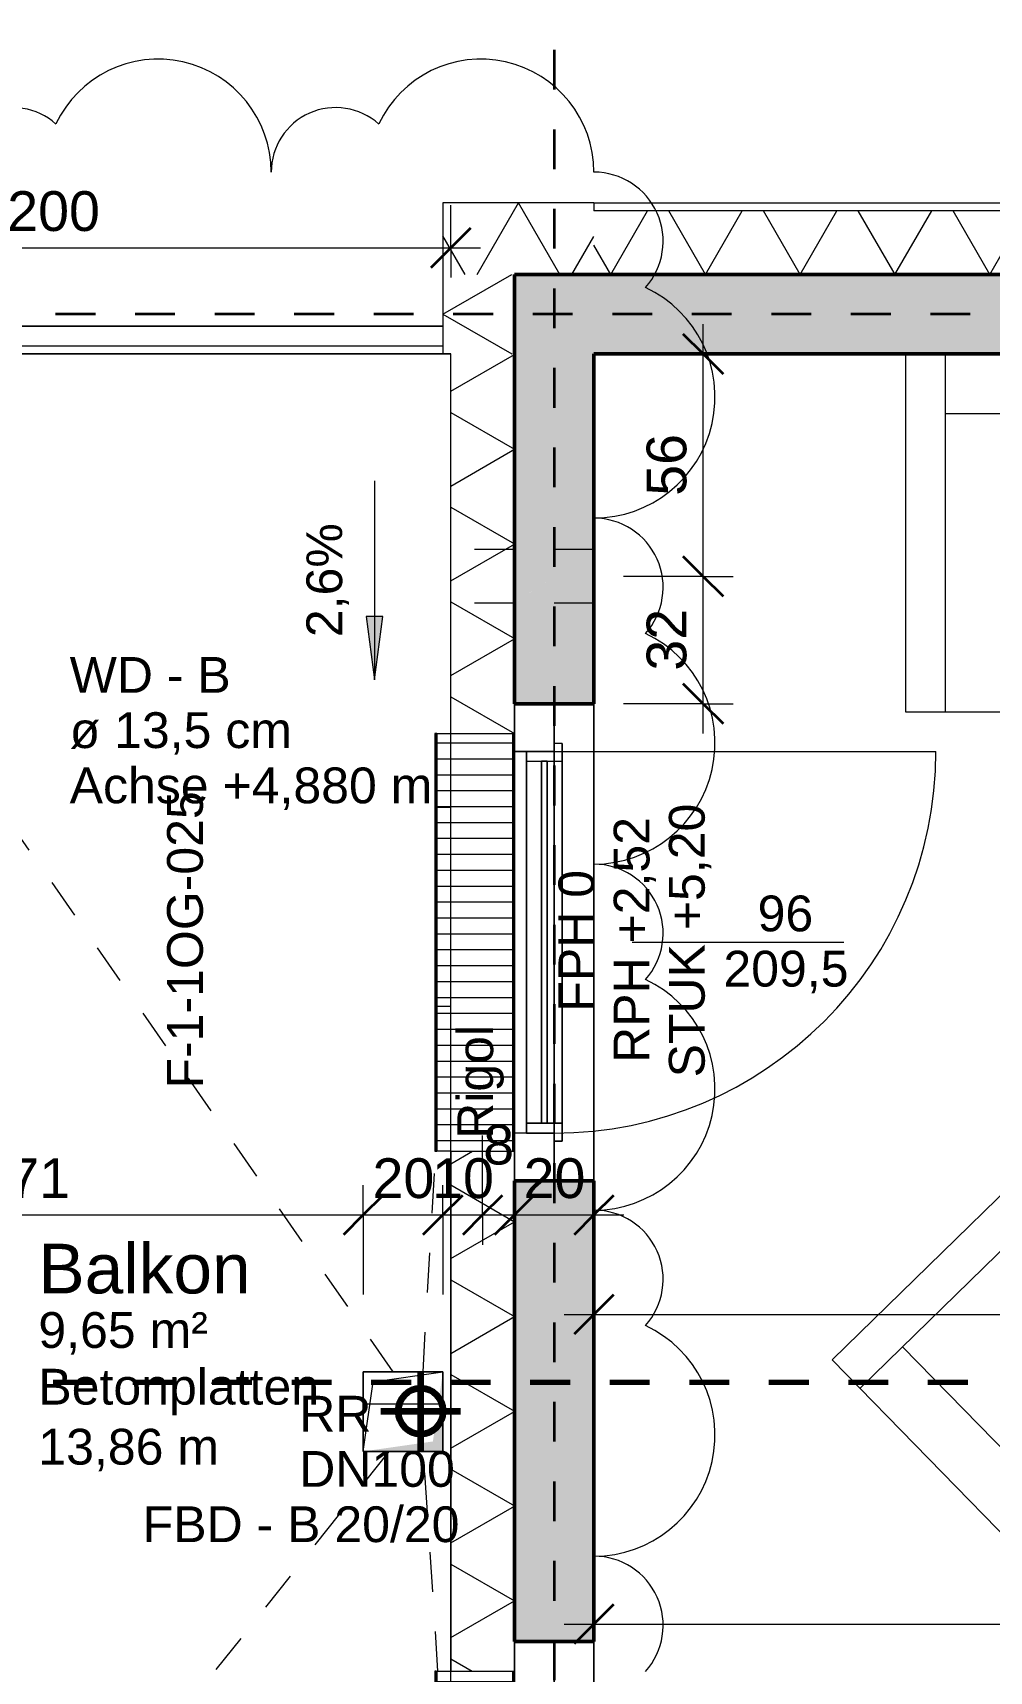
# Model space of a CAD drawing. Header units: metres. Extents: x 3.2 to 50, y 58.8 to 100.4.
# Drawn here: x 6.611 to 9.017, y 84.145 to 88.266 of the extents above; entities that cross this region are included whole.
import ezdxf

# ---------------------------------------------------------------- set-up
doc = ezdxf.new("R2010")
doc.units = ezdxf.units.M
for name, pattern in [('Achse', [0.009, 0.005, -0.002, 0, -0.002]), ('Strich Punkt Mittel', [0.015875, 0.00635, -0.004763, 0, -0.004763]), ('Verdeckt', [0.003, 0.002, -0.001]), ('Verdeckt Unten', [0.005, 0.003, -0.002])]:
    doc.linetypes.add(name, pattern=pattern)
for name, color, linetype, lineweight in [('A-DETL-GENF_', 92, 'Continuous', 13), ('A-DETL-MBND', 5, 'Continuous', 5), ('A-FLOR-HRAL', 11, 'Continuous', 5), ('A-GLAZ-IDEN_', 152, 'Continuous', 9), ('A_2D', 7, 'Continuous', 13), ('A_Bemassung-50_', 4, 'Continuous', 9), ('A_Bemassung_', 4, 'Continuous', 9), ('A_Beschriftung_', 7, 'Continuous', 9), ('A_Decken', 8, 'Continuous', 13), ('A_Durchbruch', 7, 'Verdeckt', 5), ('A_Durchbruch_', 7, 'Continuous', 5), ('A_Gelaender', 7, 'Continuous', 13), ('A_Moebel', 6, 'Continuous', 13), ('A_Raeume', 7, 'Continuous', 13), ('A_Raeume_', 7, 'Continuous', 5), ('A_Raeume_Beschriftung_', 7, 'Continuous', 9), ('A_Raster_', 1, 'Continuous', 9), ('A_Waende', 7, 'Continuous', 13), ('G-ANNO-DIMS_', 111, 'Continuous', 9), ('G-ANNO-REVC_', 71, 'Continuous', 9), ('G-ANNO-SYMB_', 111, 'Continuous', 9), ('M-EQPM', 50, 'Continuous', 5), ('M-EQPM-IDEN_', 50, 'Continuous', 9), ('P-PIPE', 3, 'Continuous', 5), ('P-PIPE-CNTR', 3, 'Continuous', 5), ('P-PIPE-IDEN_', 2, 'Continuous', 9)]:
    doc.layers.add(name, color=color, linetype=linetype, lineweight=lineweight)
doc.styles.add('Arial_2', font='arial.ttf', dxfattribs={"height": 0.09})
doc.styles.add('Arial_3', font='arial.ttf', dxfattribs={"height": 0.125})
doc.styles.add('Arial_5', font='arial.ttf', dxfattribs={"height": 0.1})
doc.dimstyles.new('WGA-Bemaßung', dxfattribs={"dimscale": 0.3048, "dimtxt": 0.102026, "dimasz": 0.328084, "dimexe": 0.246063, "dimexo": 0.0625, "dimgap": 0.04101, "dimtad": 1, "dimdec": 1, "dimlfac": 100, "dimrnd": 0.5, "dimdsep": 46, "dimtxsty": 'Arial_5', "dimblk1": 'OBLIQUE', "dimblk2": 'OBLIQUE', "dimsah": 1, "dimcen": 0.09, "dimdle": 0.246063, "dimazin": 2, "dimtfac": 1, "dimtdec": 4, "dimtix": 1, "dimtmove": 0, "dimatfit": 3, "dimfxl": 0.656168, "dimfxlon": 1, "dimtvp": 1, "dimtolj": 1, "dimtzin": 0, "dimarcsym": 2})
doc.dimstyles.new('WGA-Bemaßung_1', dxfattribs={"dimscale": 0.3048, "dimtxt": 0.102026, "dimasz": 0.328084, "dimexe": 0.246063, "dimexo": 0.0625, "dimgap": 0.04101, "dimtad": 1, "dimdec": 1, "dimlfac": 100, "dimrnd": 0.5, "dimdsep": 46, "dimtxsty": 'Arial_5', "dimblk1": 'OBLIQUE', "dimblk2": 'OBLIQUE', "dimsah": 1, "dimcen": 0.09, "dimdle": 0.246063, "dimazin": 2, "dimtfac": 1, "dimtdec": 4, "dimtix": 1, "dimtmove": 2, "dimatfit": 3, "dimfxl": 0.656168, "dimfxlon": 1, "dimtvp": 1, "dimtolj": 1, "dimtzin": 0, "dimarcsym": 2})
doc.dimstyles.new('WGA-Bemaßung_3', dxfattribs={"dimscale": 0.3048, "dimtxt": 0.102026, "dimasz": 0.328084, "dimexe": 0.246063, "dimexo": 0.0625, "dimgap": 0.04101, "dimtad": 1, "dimdec": 1, "dimlfac": 100, "dimrnd": 0.5, "dimdsep": 46, "dimtxsty": 'Arial_5', "dimblk1": 'OBLIQUE', "dimblk2": 'OBLIQUE', "dimsah": 1, "dimcen": 0.09, "dimdle": 0.246063, "dimazin": 2, "dimtfac": 1, "dimtdec": 4, "dimtix": 1, "dimtmove": 0, "dimatfit": 3, "dimfxl": 0.656168, "dimfxlon": 1, "dimtvp": 1, "dimtolj": 1, "dimtzin": 0, "dimarcsym": 2})
doc.dimstyles.new('WGA-Bemaßung_4', dxfattribs={"dimscale": 0.3048, "dimtxt": 0.102026, "dimasz": 0.328084, "dimexe": 0.246063, "dimexo": 0.0625, "dimgap": 0.04101, "dimtad": 1, "dimdec": 1, "dimlfac": 100, "dimrnd": 0.5, "dimdsep": 46, "dimtxsty": 'Arial_5', "dimblk1": 'OBLIQUE', "dimblk2": 'OBLIQUE', "dimsah": 1, "dimcen": 0.09, "dimdle": 0.246063, "dimazin": 2, "dimtfac": 1, "dimtdec": 4, "dimtix": 1, "dimtmove": 0, "dimatfit": 3, "dimfxl": 0.656168, "dimfxlon": 1, "dimtvp": 1, "dimtolj": 1, "dimtzin": 0, "dimarcsym": 2})
pattern_1 = [(45, (0, 0), (-0.08980256, 0.08980256), []), (45, (0.0898, 0), (-0.08980256, 0.08980256), [0.0635, -0.03175])]
pattern_2 = [(270, (0, 0.6096), (0.04, 0), [])]

# ---------------------------------------------------------------- blocks, each defined once
blk = doc.blocks.new('Geländer - Geländer-3421285-263_PP_01OG_BT1')
at = {"layer": 'A_Gelaender', "lineweight": 5}
blk.add_line((5.7327, 87.458), (7.6427, 87.458), dxfattribs=at)
blk = doc.blocks.new('Typ des oberen Holms - Oberer Geländerholm_Innen_-3421310-263_PP_01OG_BT1')
at = {"layer": 'A_Gelaender', "lineweight": 5}
for p, q in [((5.6627, 87.528), (7.6427, 87.528)), ((7.6427, 87.478), (5.7127, 87.478))]:
    blk.add_line(p, q, dxfattribs=at)
blk = doc.blocks.new('Typ des oberen Holms - Oberer Geländerholm_Innen_-V2-263_PP_01OG_BT1')
at = {"layer": 'A_Gelaender', "lineweight": 5}
for p, q in [((7.6427, 87.528), (5.6627, 87.528)), ((7.6427, 87.478), (5.7127, 87.478))]:
    blk.add_line(p, q, dxfattribs=at)
blk = doc.blocks.new('Moeb_Sofa - Sessel 110x90-1541597-263_PP_01OG_BT1')
at = {"layer": 'A_Moebel', "color": 8}
for p, q in [((0.55, 0.45), (-0.55, 0.45)), ((-0.55, 0.45), (-0.55, -0.45)), ((-0.45, 0.45), (-0.45, -0.45)), ((0.45, 0.45), (0.45, -0.45)), ((0.55, -0.45), (0.55, 0.45)), ((-0.45, 0.3), (0.45, 0.3)), ((-0.55, -0.45), (0.55, -0.45))]:
    blk.add_line(p, q, dxfattribs=at)
blk = doc.blocks.new('Moeb_Sofa - Sofa 220x90-1541468-263_PP_01OG_BT1')
at = {"layer": 'A_Moebel', "color": 8}
for p, q in [((-1.1, 0.45), (-1.1, -0.45)), ((-1, 0.45), (-1, -0.45)), ((1, 0.45), (1, -0.45)), ((1.1, -0.45), (1.1, 0.45)), ((-1, 0.3), (1, 0.3)), ((-0.3333, 0.3), (-0.3333, -0.45)), ((0.3333, 0.3), (0.3333, -0.45)), ((-1.1, -0.45), (1.1, -0.45))]:
    blk.add_line(p, q, dxfattribs=at)
blk = doc.blocks.new('HLS_Rigol - 20x8cm-V55-263_PP_01OG_BT1')
at = {"layer": 'M-EQPM'}
h = blk.add_hatch(dxfattribs=at)
h.set_pattern_fill('FP_100', color=256, style=0, pattern_type=2)
h.set_pattern_definition(pattern_2)
h.paths.add_polyline_path([(1.05, 0.087), (1.05, 0.095), (0, 0.095), (0, -0.095), (1.05, -0.095), (1.05, 0.02)])
for p, q in [((0.0006, 0.1), (0, 0.1)), ((0, 0.1), (1.05, 0.1)), ((0, 0.1), (1.05, 0.1)), ((0, 0.097), (1.05, 0.097)), ((0, 0.095), (1.05, 0.095)), ((0, -0.095), (0, -0.06)), ((1.05, -0.06), (1.05, -0.095)), ((0, -0.095), (1.05, -0.095)), ((0, -0.097), (0, -0.095)), ((0, -0.095), (0, -0.1)), ((0, -0.1), (0, -0.097)), ((0, -0.097), (1.05, -0.097)), ((0, -0.1), (1.05, -0.1)), ((0, -0.1), (1.05, -0.1)), ((0, -0.1), (1.05, -0.1)), ((1.05, -0.1), (1.05, -0.095)), ((1.05, -0.095), (1.05, -0.097)), ((1.05, -0.097), (1.05, -0.1))]:
    blk.add_line(p, q, dxfattribs=at)
blk = doc.blocks.new('HLS_Rigol - 20x8cm-V56-263_PP_01OG_BT1')
at = {"layer": 'M-EQPM'}
h = blk.add_hatch(dxfattribs=at)
h.set_pattern_fill('FP_100', color=256, style=0, pattern_type=2)
h.set_pattern_definition(pattern_2)
h.paths.add_polyline_path([(1.62, 0.0155), (1.62, 0.095), (0, 0.095), (0, -0.095), (1.62, -0.095), (1.62, -0.06)])
for p, q in [((0, 0.1), (1.62, 0.1)), ((0, 0.1), (1.62, 0.1)), ((0, 0.097), (1.62, 0.097)), ((0, 0.095), (1.62, 0.095)), ((0, -0.095), (0, -0.06)), ((1.62, -0.06), (1.62, -0.095)), ((0, -0.095), (1.62, -0.095)), ((0, -0.097), (0, -0.095)), ((0, -0.1), (0, -0.097)), ((0, -0.097), (0, -0.1)), ((0, -0.097), (1.62, -0.097)), ((0, -0.1), (1.62, -0.1)), ((0, -0.1), (1.62, -0.1)), ((0, -0.1), (1.62, -0.1)), ((1.62, -0.095), (1.62, -0.097)), ((1.62, -0.097), (1.62, -0.1))]:
    blk.add_line(p, q, dxfattribs=at)
blk = doc.blocks.new('Allg_Nachströmöffnung1 - DN 135-10778190-263_PP_01OG_BT1')
at = {"layer": 'A-DETL-GENF_', "linetype": 'Verdeckt', "lineweight": 5}
for points in [[(0.125, 0), (0.0575, 0.1), (0.0575, -0.1), (0.0837, -0.0612)], [(0.1925, 0.0426), (0.1925, 0.1), (0.125, 0), (0.1925, -0.1), (0.1925, -0.0612)]]:
    blk.add_hatch(color=256, dxfattribs=at).paths.add_polyline_path(points)
at = {"layer": 'A_Durchbruch'}
for p, q in [((0.0575, 0.1), (0.0575, -0.26)), ((0.1925, 0.1), (0.1925, -0.26))]:
    blk.add_line(p, q, dxfattribs=at)
blk = doc.blocks.new('Symbol_Schatten - Bodendurchbruch_Schatten-V97-263_PP_01OG_BT1')
at = {"layer": 'A_2D'}
for p, q in [((0.1, 0.1), (0.1, -0.1)), ((0.1, -0.1), (-0.1, -0.1))]:
    blk.add_line(p, q, dxfattribs=at)
at = {"layer": 'A_Durchbruch_'}
for p, q in [((0.1, -0.1), (0.1, 0.1)), ((-0.1, -0.1), (0.1, -0.1))]:
    blk.add_line(p, q, dxfattribs=at)
blk = doc.blocks.new('Symbol_Schatten_Verdeckt_unten - Bodendurchbruch_Schatten_Verdeckt_unten-V101-263_PP_01OG_BT1')
at = {"layer": 'A-DETL-MBND'}
for p, q in [((-0.1, -0.1), (-0.1, 0.1)), ((-0.1, 0.1), (0.1, 0.1)), ((-0.075, 0.075), (0.1, 0.1)), ((0.1, 0.1), (0.1, 0.0124)), ((-0.1, -0.1), (-0.075, 0.075)), ((0.1, -0.0098), (0.1, -0.1)), ((0.1, -0.1), (-0.1, -0.1))]:
    blk.add_line(p, q, dxfattribs=at)
blk = doc.blocks.new('Symbol_Schatten - Bodendurchbruch_Schatten-V105-263_PP_01OG_BT1')
at = {"layer": 'A-DETL-GENF_'}
h = blk.add_hatch(color=256, dxfattribs=at)
h.paths.add_polyline_path([(0.0359, 0.1), (-0.1, 0.1), (-0.0995, 0.0135), (-0.0938, 0.0273), (-0.0847, 0.0391), (-0.0796, 0.0431), (-0.075, 0.075), (0.1, 0.1)])
h.paths.add_polyline_path([(-0.1, -0.0124), (-0.0995, -0.0966), (-0.0906, -0.0341), (-0.0943, -0.0288), (-0.0995, -0.0161)])
at = {"layer": 'A_2D'}
for p, q in [((-0.1, 0.0098), (-0.1, 0.1)), ((-0.1, 0.1), (0.1, 0.1)), ((0.1, 0.1), (0.1, -0.1)), ((-0.1, -0.1), (-0.1, -0.0124)), ((0.1, -0.1), (-0.1, -0.1))]:
    blk.add_line(p, q, dxfattribs=at)
at = {"layer": 'A_Durchbruch_'}
for p, q in [((0.1, 0.1), (-0.1, 0.1)), ((-0.1, 0.1), (-0.1, 0.0098)), ((0.1, -0.1), (0.1, 0.1)), ((-0.1, -0.0124), (-0.1, -0.1)), ((-0.1, -0.1), (0.1, -0.1))]:
    blk.add_line(p, q, dxfattribs=at)
blk = doc.blocks.new('Fens_Tuer_1tlg - DK_SL_1200x2680_Terrasentür normal-10156614-263_PP_01OG_BT1')
at = {"layer": 'A_2D', "lineweight": 5}
for p, q in [((-0.525, 0.26), (0.525, 0.26)), ((-0.6, 0.1), (0.6, 0.1)), ((0.6, 0.1), (-0.6, 0.1)), ((-0.6, 0.1), (-0.6, -0.1)), ((-0.6, -0.1), (-0.6, 0.1)), ((-0.48, 0.1), (-0.6, 0.1)), ((-0.6, 0.1), (-0.6, 0)), ((0.6, 0.1), (-0.6, 0.1)), ((-0.6, 0), (-0.6, 0.1)), ((-0.48, 0), (-0.48, 0.1)), ((-0.48, 0.1), (0.48, 0.1)), ((-0.48, 0), (-0.48, 0.1)), ((0.6, 0.1), (0.48, 0.1)), ((0.48, 0.1), (0.48, 0)), ((0.48, 0), (0.48, 0.1)), ((0.6, -0.1), (0.6, 0.1)), ((0.6, 0.1), (0.6, -0.1)), ((0.6, 0), (0.6, 0.1)), ((0.6, 0), (0.6, 0.1)), ((-0.455, 0.07), (-0.48, 0.07)), ((-0.48, 0.07), (-0.48, 0)), ((-0.48, 0.07), (0.48, 0.07)), ((-0.48, 0), (-0.48, 0.07)), ((-0.455, -0.02), (-0.455, 0.07)), ((0.455, 0.07), (-0.455, 0.07)), ((-0.455, 0.07), (-0.455, -0.02)), ((0.455, 0.07), (0.455, -0.02)), ((0.48, 0.07), (0.455, 0.07)), ((0.455, 0.07), (0.455, -0.02)), ((0.48, 0), (0.48, 0.07)), ((0.48, 0), (0.48, 0.07)), ((0.455, 0.032), (-0.455, 0.032)), ((-0.455, 0.032), (-0.455, 0.018)), ((-0.455, 0.018), (-0.455, 0.032)), ((-0.455, 0.032), (0.455, 0.032)), ((-0.455, 0.018), (0.455, 0.018)), ((0.455, 0.018), (-0.455, 0.018)), ((0.455, 0.018), (0.455, 0.032)), ((0.455, 0.032), (0.455, 0.018)), ((-0.6, 0), (-0.48, 0)), ((-0.6, 0), (0.6, 0)), ((-0.48, 0), (-0.5, 0)), ((-0.5, 0), (-0.5, -0.02)), ((-0.5, -0.02), (-0.5, 0)), ((-0.5, 0), (0.5, 0)), ((-0.5, -0.02), (-0.455, -0.02)), ((0.5, -0.02), (-0.5, -0.02)), ((0.48, 0), (-0.48, 0)), ((0.48, 0), (-0.48, 0)), ((-0.455, -0.02), (0.455, -0.02)), ((0.455, -0.02), (0.5, -0.02)), ((0.48, 0), (0.48, -0.96)), ((0.5, 0), (0.48, 0)), ((0.48, 0), (0.6, 0)), ((0.5, -0.02), (0.5, 0)), ((0.5, -0.02), (0.5, 0)), ((-0.6, -0.1), (0.6, -0.1)), ((-0.6, -0.1), (0.6, -0.1)), ((-0.6, -0.1), (0.6, -0.1))]:
    blk.add_line(p, q, dxfattribs=at)
blk.add_arc((0.48, 0), 0.96, 180, 270, dxfattribs=at)
blk = doc.blocks.new('Fens_Tuer_2tlg - DK_DF_SL_1770x2680_Terrassentür-10159009-263_PP_01OG_BT1')
at = {"layer": 'A_2D', "lineweight": 5}
for p, q in [((-0.81, 0.26), (0.81, 0.26)), ((-0.885, 0.1), (0.885, 0.1)), ((0.885, 0.1), (-0.885, 0.1)), ((-0.885, 0.1), (-0.885, -0.1)), ((-0.885, -0.1), (-0.885, 0.1)), ((-0.775, 0.1), (-0.885, 0.1)), ((-0.885, 0.1), (-0.885, 0)), ((-0.885, 0.1), (-0.885, 0)), ((0.885, 0.1), (-0.885, 0.1)), ((-0.775, 0), (-0.775, 0.1)), ((-0.775, 0.1), (-0.775, 0)), ((-0.775, 0.1), (0.275, 0.1)), ((0.385, 0.1), (0.275, 0.1)), ((0.275, 0.1), (0.275, 0)), ((0.275, 0.1), (0.275, 0)), ((0.385, 0), (0.385, 0.1)), ((0.385, 0.1), (0.385, 0)), ((0.385, 0.1), (0.775, 0.1)), ((0.885, 0.1), (0.775, 0.1)), ((0.775, 0.1), (0.775, 0)), ((0.775, 0.1), (0.775, 0)), ((0.885, -0.1), (0.885, 0.1)), ((0.885, 0.1), (0.885, -0.1)), ((0.885, 0), (0.885, 0.1)), ((0.885, 0.1), (0.885, 0)), ((-0.74, 0.07), (-0.775, 0.07)), ((-0.775, 0.07), (-0.775, 0)), ((-0.775, 0.07), (0.275, 0.07)), ((-0.775, 0), (-0.775, 0.07)), ((-0.74, -0.02), (-0.74, 0.07)), ((0.24, 0.07), (-0.74, 0.07)), ((-0.74, 0.07), (-0.74, -0.02)), ((0.24, 0.07), (0.24, -0.02)), ((0.275, 0.07), (0.24, 0.07)), ((0.24, 0.07), (0.24, -0.02)), ((0.275, 0), (0.275, 0.07)), ((0.275, 0), (0.275, 0.07)), ((0.775, 0.057), (0.385, 0.057)), ((0.385, 0.057), (0.385, 0.043)), ((0.385, 0.043), (0.385, 0.057)), ((0.385, 0.057), (0.775, 0.057)), ((0.385, 0.043), (0.775, 0.043)), ((0.775, 0.043), (0.385, 0.043)), ((0.775, 0.043), (0.775, 0.057)), ((0.775, 0.057), (0.775, 0.043)), ((-0.885, 0), (-0.775, 0)), ((-0.885, 0), (0.885, 0)), ((-0.775, 0), (-0.795, 0)), ((-0.795, 0), (-0.795, -0.02)), ((-0.795, -0.02), (-0.795, 0)), ((-0.795, 0), (0.295, 0)), ((-0.775, 0), (-0.775, -1.05)), ((0.275, 0), (-0.775, 0)), ((0.275, 0), (-0.775, 0)), ((0.24, 0.032), (-0.74, 0.032)), ((-0.74, 0.032), (-0.74, 0.018)), ((-0.74, 0.018), (-0.74, 0.032)), ((-0.74, 0.032), (0.24, 0.032)), ((-0.74, 0.018), (0.24, 0.018)), ((0.24, 0.018), (-0.74, 0.018)), ((0.24, 0.018), (0.24, 0.032)), ((0.24, 0.032), (0.24, 0.018)), ((0.295, 0), (0.275, 0)), ((0.275, 0), (0.385, 0)), ((0.295, -0.02), (0.295, 0)), ((0.295, -0.02), (0.295, 0)), ((0.775, 0), (0.385, 0)), ((0.775, 0), (0.885, 0)), ((-0.795, -0.02), (-0.74, -0.02)), ((0.295, -0.02), (-0.795, -0.02)), ((-0.74, -0.02), (0.24, -0.02)), ((0.24, -0.02), (0.295, -0.02)), ((-0.885, -0.1), (0.885, -0.1)), ((-0.885, -0.1), (0.885, -0.1)), ((-0.885, -0.1), (0.885, -0.1))]:
    blk.add_line(p, q, dxfattribs=at)
blk.add_arc((-0.775, 0), 1.05, 270, 0, dxfattribs=at)
blk = doc.blocks.new('DIMBLOCK83-263_PP_01OG_BT1')
at = {"layer": 'A_Bemassung-50_', "transparency": 16777216}
for p, q in [((7.6627, 87.7249), (7.6627, 87.8321)), ((5.6627, 87.7249), (5.6627, 87.7999)), ((5.5877, 87.7249), (7.7377, 87.7249)), ((5.6627, 87.7249), (5.6627, 87.5249)), ((7.6627, 87.7249), (7.6627, 87.6499))]:
    blk.add_line(p, q, dxfattribs=at)
at = {"layer": 'A_Bemassung-50_', "lineweight": 35, "transparency": 16777216}
for p, q in [((5.6627, 87.7249), (5.7127, 87.7749)), ((7.6627, 87.7249), (7.7127, 87.7749)), ((5.6627, 87.7249), (5.6127, 87.6749)), ((7.6627, 87.7249), (7.6127, 87.6749))]:
    blk.add_line(p, q, dxfattribs=at)
at = {"layer": 'A_Bemassung-50_', "color": 0, "transparency": 16777216, "insert": (6.5473, 87.8673), "char_height": 0.1, "width": 0.276883, "attachment_point": 1, "line_spacing_factor": 0.941778, "style": 'Arial_5'}
blk.add_mtext('200', dxfattribs=at)
blk = doc.blocks.new('_Oblique')
at = {"color": 0, "linetype": 'ByBlock', "lineweight": -2}
blk.add_line((-0.5, -0.5), (0.5, 0.5), dxfattribs=at)
blk = doc.blocks.new('BS_Fens_Tuer - links-7645932-263_PP_01OG_BT1')
at = {"layer": 'A-GLAZ-IDEN_'}
blk.add_line((0, 0.000124), (0, 0.010761), dxfattribs=at)
blk = doc.blocks.new('DIMBLOCK283-263_PP_01OG_BT1')
at = {"layer": 'A_Bemassung-50_', "transparency": 16777216}
for p, q in [((8.0227, 85.0428), (8.0227, 85.2428)), ((12.4152, 85.0428), (12.4152, 85.2428)), ((7.9477, 85.0428), (12.4152, 85.0428)), ((8.0227, 85.0428), (8.0227, 84.9678)), ((12.4152, 85.0428), (12.4152, 84.9678))]:
    blk.add_line(p, q, dxfattribs=at)
at = {"layer": 'A_Bemassung-50_', "lineweight": 35, "transparency": 16777216}
for p, q in [((8.0227, 85.0428), (8.0727, 85.0928)), ((12.4152, 85.0428), (12.4652, 85.0928)), ((8.0227, 85.0428), (7.9727, 84.9928)), ((12.4152, 85.0428), (12.3652, 84.9928))]:
    blk.add_line(p, q, dxfattribs=at)
at = {"layer": 'A_Bemassung-50_', "color": 0, "transparency": 16777216, "insert": (9.9937, 85.1852), "char_height": 0.1, "width": 0.416266, "attachment_point": 1, "line_spacing_factor": 0.941778, "style": 'Arial_5'}
blk.add_mtext('439,5', dxfattribs=at)
blk = doc.blocks.new('DIMBLOCK474-263_PP_01OG_BT1')
at = {"layer": 'A_Bemassung-50_', "transparency": 16777216}
for p, q in [((8.0227, 84.2642), (8.0227, 84.4642)), ((12.4277, 84.2642), (12.4277, 84.3392)), ((7.9477, 84.2642), (12.4277, 84.2642)), ((8.0227, 84.2642), (8.0227, 84.1892)), ((12.4277, 84.2642), (12.4277, 84.0642))]:
    blk.add_line(p, q, dxfattribs=at)
at = {"layer": 'A_Bemassung-50_', "lineweight": 35, "transparency": 16777216}
for p, q in [((8.0227, 84.2642), (8.0727, 84.3142)), ((12.4277, 84.2642), (12.4777, 84.3142)), ((8.0227, 84.2642), (7.9727, 84.2142)), ((12.4277, 84.2642), (12.3777, 84.2142))]:
    blk.add_line(p, q, dxfattribs=at)
at = {"layer": 'A_Bemassung-50_', "color": 0, "transparency": 16777216, "insert": (10.0517, 84.4065), "char_height": 0.1, "width": 0.416266, "attachment_point": 1, "line_spacing_factor": 0.941778, "style": 'Arial_5'}
blk.add_mtext('440,5', dxfattribs=at)
blk = doc.blocks.new('DIMBLOCK634-263_PP_01OG_BT1')
at = {"layer": 'A_Bemassung-50_', "lineweight": 35, "transparency": 16777216}
for p, q in [((8.2974, 86.8986), (8.2474, 86.9486)), ((8.2974, 86.8986), (8.3474, 86.8486)), ((8.2974, 86.5786), (8.2474, 86.6286)), ((8.2974, 86.5786), (8.3474, 86.5286))]:
    blk.add_line(p, q, dxfattribs=at)
at = {"layer": 'A_Bemassung-50_', "transparency": 16777216}
for p, q in [((8.2974, 86.8986), (8.0974, 86.8986)), ((8.2974, 86.5036), (8.2974, 86.8986)), ((8.2974, 86.8986), (8.3724, 86.8986)), ((8.2974, 86.5786), (8.0974, 86.5786)), ((8.2974, 86.5786), (8.3724, 86.5786))]:
    blk.add_line(p, q, dxfattribs=at)
at = {"layer": 'A_Bemassung-50_', "color": 0, "transparency": 16777216, "insert": (8.1551, 86.6617), "char_height": 0.1, "width": 0.184588, "attachment_point": 1, "rotation": 90, "line_spacing_factor": 0.941778, "style": 'Arial_5'}
blk.add_mtext('32', dxfattribs=at)
blk = doc.blocks.new('DIMBLOCK635-263_PP_01OG_BT1')
at = {"layer": 'A_Bemassung-50_', "transparency": 16777216}
for p, q in [((8.2974, 86.8986), (8.2974, 87.533)), ((8.2974, 87.458), (8.0974, 87.458)), ((8.2974, 87.458), (8.3724, 87.458)), ((8.2974, 86.8986), (8.0974, 86.8986)), ((8.2974, 86.8986), (8.3724, 86.8986))]:
    blk.add_line(p, q, dxfattribs=at)
at = {"layer": 'A_Bemassung-50_', "lineweight": 35, "transparency": 16777216}
for p, q in [((8.2974, 87.458), (8.2474, 87.508)), ((8.2974, 87.458), (8.3474, 87.408)), ((8.2974, 86.8986), (8.2474, 86.9486)), ((8.2974, 86.8986), (8.3474, 86.8486))]:
    blk.add_line(p, q, dxfattribs=at)
at = {"layer": 'A_Bemassung-50_', "color": 0, "transparency": 16777216, "insert": (8.1551, 87.1014), "char_height": 0.1, "width": 0.184588, "attachment_point": 1, "rotation": 90, "line_spacing_factor": 0.941778, "style": 'Arial_5'}
blk.add_mtext('56', dxfattribs=at)
blk = doc.blocks.new('DIMBLOCK694-263_PP_01OG_BT1')
at = {"layer": 'A_Bemassung-50_', "transparency": 16777216}
for p, q in [((5.7327, 85.293), (5.7327, 85.493)), ((7.4427, 85.293), (7.4427, 85.368)), ((5.7327, 85.293), (7.4427, 85.293)), ((5.7327, 85.293), (5.7327, 85.218)), ((7.4427, 85.293), (7.4427, 85.093))]:
    blk.add_line(p, q, dxfattribs=at)
at = {"layer": 'A_Bemassung-50_', "lineweight": 35, "transparency": 16777216}
for p, q in [((5.7327, 85.293), (5.7827, 85.343)), ((7.4427, 85.293), (7.4927, 85.343)), ((5.7327, 85.293), (5.6827, 85.243)), ((7.4427, 85.293), (7.3927, 85.243))]:
    blk.add_line(p, q, dxfattribs=at)
at = {"layer": 'A_Bemassung-50_', "color": 0, "transparency": 16777216, "insert": (6.4723, 85.4354), "char_height": 0.1, "width": 0.276883, "attachment_point": 1, "line_spacing_factor": 0.941778, "style": 'Arial_5'}
blk.add_mtext('171', dxfattribs=at)
blk = doc.blocks.new('DIMBLOCK695-263_PP_01OG_BT1')
at = {"layer": 'A_Bemassung-50_', "transparency": 16777216}
for p, q in [((7.4427, 85.293), (7.4427, 85.368)), ((7.6427, 85.293), (7.6427, 85.368)), ((7.4427, 85.293), (7.6427, 85.293)), ((7.4427, 85.293), (7.4427, 85.093)), ((7.6427, 85.293), (7.6427, 85.093))]:
    blk.add_line(p, q, dxfattribs=at)
at = {"layer": 'A_Bemassung-50_', "lineweight": 35, "transparency": 16777216}
for p, q in [((7.4427, 85.293), (7.4927, 85.343)), ((7.6427, 85.293), (7.6927, 85.343)), ((7.4427, 85.293), (7.3927, 85.243)), ((7.6427, 85.293), (7.5927, 85.243))]:
    blk.add_line(p, q, dxfattribs=at)
at = {"layer": 'A_Bemassung-50_', "color": 0, "transparency": 16777216, "insert": (7.4658, 85.4354), "char_height": 0.1, "width": 0.184588, "attachment_point": 1, "line_spacing_factor": 0.941778, "style": 'Arial_5'}
blk.add_mtext('20', dxfattribs=at)
blk = doc.blocks.new('DIMBLOCK696-263_PP_01OG_BT1')
at = {"layer": 'A_Bemassung-50_', "transparency": 16777216}
for p, q in [((7.7427, 85.293), (7.7427, 85.493)), ((7.6427, 85.293), (7.6427, 85.368)), ((7.6427, 85.293), (7.7427, 85.293)), ((7.6427, 85.293), (7.6427, 85.093)), ((7.7427, 85.293), (7.7427, 85.218))]:
    blk.add_line(p, q, dxfattribs=at)
at = {"layer": 'A_Bemassung-50_', "lineweight": 35, "transparency": 16777216}
for p, q in [((7.6427, 85.293), (7.6927, 85.343)), ((7.7427, 85.293), (7.7927, 85.343)), ((7.6427, 85.293), (7.5927, 85.243)), ((7.7427, 85.293), (7.6927, 85.243))]:
    blk.add_line(p, q, dxfattribs=at)
at = {"layer": 'A_Bemassung-50_', "color": 0, "transparency": 16777216, "insert": (7.6158, 85.4354), "char_height": 0.1, "width": 0.184588, "attachment_point": 1, "line_spacing_factor": 0.941778, "style": 'Arial_5'}
blk.add_mtext('10', dxfattribs=at)
blk = doc.blocks.new('DIMBLOCK697-263_PP_01OG_BT1')
at = {"layer": 'A_Bemassung-50_', "transparency": 16777216}
for p, q in [((7.7427, 85.293), (7.7427, 85.493)), ((7.8227, 85.293), (7.8227, 85.493)), ((7.7427, 85.293), (7.8227, 85.293)), ((7.7427, 85.293), (7.7427, 85.218)), ((7.8227, 85.293), (7.8227, 85.218))]:
    blk.add_line(p, q, dxfattribs=at)
at = {"layer": 'A_Bemassung-50_', "lineweight": 35, "transparency": 16777216}
for p, q in [((7.7427, 85.293), (7.7927, 85.343)), ((7.8227, 85.293), (7.8727, 85.343)), ((7.7427, 85.293), (7.6927, 85.243)), ((7.8227, 85.293), (7.7727, 85.243))]:
    blk.add_line(p, q, dxfattribs=at)
at = {"layer": 'A_Bemassung-50_', "color": 0, "transparency": 16777216, "insert": (7.7442, 85.5198), "char_height": 0.1, "width": 0.092294, "attachment_point": 1, "line_spacing_factor": 0.941778, "style": 'Arial_5'}
blk.add_mtext('8', dxfattribs=at)
blk = doc.blocks.new('DIMBLOCK698-263_PP_01OG_BT1')
at = {"layer": 'A_Bemassung-50_', "transparency": 16777216}
for p, q in [((7.8227, 85.293), (7.8227, 85.493)), ((8.0227, 85.293), (8.0227, 85.493)), ((7.8227, 85.293), (8.0977, 85.293)), ((7.8227, 85.293), (7.8227, 85.218)), ((8.0227, 85.293), (8.0227, 85.218))]:
    blk.add_line(p, q, dxfattribs=at)
at = {"layer": 'A_Bemassung-50_', "lineweight": 35, "transparency": 16777216}
for p, q in [((7.8227, 85.293), (7.8727, 85.343)), ((8.0227, 85.293), (8.0727, 85.343)), ((7.8227, 85.293), (7.7727, 85.243)), ((8.0227, 85.293), (7.9727, 85.243))]:
    blk.add_line(p, q, dxfattribs=at)
at = {"layer": 'A_Bemassung-50_', "color": 0, "transparency": 16777216, "insert": (7.8458, 85.4354), "char_height": 0.1, "width": 0.184588, "attachment_point": 1, "line_spacing_factor": 0.941778, "style": 'Arial_5'}
blk.add_mtext('20', dxfattribs=at)
blk = doc.blocks.new('Family - ___-11870093-263_PP_01OG_BT1')
at = {"layer": 'G-ANNO-REVC_'}
for centre, radius, start, end in [((6.9269, 87.9153), 0.2841, 0, 154.7912), ((7.7386, 87.9153), 0.2841, 0, 154.7912), ((6.5616, 87.9153), 0.1623, 48.1897, 180), ((7.3733, 87.9153), 0.1623, 48.1897, 180), ((8.0227, 87.7413), 0.174, 318.1897, 90), ((8.0227, 87.3497), 0.3045, 270, 64.7912), ((8.0227, 86.8712), 0.174, 318.1897, 90), ((8.0227, 86.4796), 0.3045, 270, 64.7912), ((8.0227, 86.001), 0.174, 318.1897, 90), ((8.0227, 85.6095), 0.3045, 270, 64.7912), ((8.0227, 85.1309), 0.174, 318.1897, 90), ((8.0227, 84.7394), 0.3045, 270, 64.7912), ((8.0227, 84.2608), 0.174, 318.1897, 90)]:
    blk.add_arc(centre, radius, start, end, dxfattribs=at)

msp = doc.modelspace()

# ---------------------------------------------------------------- hatches: boundary and pattern name
at = {"layer": 'A-DETL-GENF_', "lineweight": 5}
h = msp.add_hatch(dxfattribs=at)
h.set_pattern_fill('FP_174', color=252, style=0, pattern_type=2)
h.set_pattern_definition([(90, (-1.337, 1.318), (-0.5, 0), []), (180, (-1.337, 1.318), (-1e-16, -0.5), [])])
h.paths.add_polyline_path([(38.4984, 70.598), (38.6734, 70.623), (38.6984, 70.798), (38.4984, 70.798), (38.4984, 70.6116)])
h.paths.add_polyline_path([(19.1702, 70.598), (19.3452, 70.623), (19.3702, 70.798), (19.1702, 70.798), (19.1702, 70.623)])
h.paths.add_polyline_path([(11.2327, 70.598), (11.4077, 70.623), (11.4327, 70.798), (11.2327, 70.798), (11.2327, 70.623)])
h.paths.add_polyline_path([(41.2405, 70.778), (41.2405, 70.818), (39.6205, 70.818), (39.6205, 70.778), (40.4346, 70.778)])
h.paths.add_polyline_path([(37.5017, 70.778), (37.5773, 70.778), (37.5773, 70.818), (36.5273, 70.818), (36.5273, 70.778), (37.4757, 70.778)])
h.paths.add_polyline_path([(16.84, 70.778), (18.46, 70.778), (18.46, 70.818), (16.84, 70.818), (16.84, 70.781)])
h.paths.add_polyline_path([(10.3359, 70.778), (10.3652, 70.778), (10.3652, 70.781), (8.7463, 70.781), (8.7463, 70.783), (10.3652, 70.783), (10.3652, 70.818), (8.7452, 70.818), (8.7452, 70.778), (10.0541, 70.778)])
h.paths.add_polyline_path([(7.7327, 70.798), (8.0077, 70.798), (8.0077, 70.818), (7.7327, 70.818)])
h.paths.add_polyline_path([(7.6627, 82.5255), (7.6627, 84.1455), (7.6227, 84.1455), (7.6227, 82.5255), (7.6427, 82.5255)])
h.paths.add_polyline_path([(42.6997, 83.283), (42.7027, 83.283), (42.7027, 84.903), (42.6627, 84.903), (42.6627, 83.283), (42.6977, 83.283)])
h.paths.add_polyline_path([(7.4427, 84.6983), (7.6177, 84.7233), (7.6227, 84.7555), (7.6274, 84.7591), (7.6365, 84.771), (7.6422, 84.7848), (7.6441, 84.7996), (7.6422, 84.8143), (7.6365, 84.8281), (7.6333, 84.8323), (7.6427, 84.8983), (7.4427, 84.8983), (7.4427, 84.7233)])
h.paths.add_polyline_path([(42.6827, 85.0299), (42.8577, 85.0549), (42.8827, 85.2299), (42.6827, 85.2299), (42.6827, 85.1386), (42.6813, 85.128), (42.6827, 85.1174), (42.6827, 85.0549)])
h.paths.add_polyline_path([(7.6257, 85.4536), (7.6627, 85.4536), (7.6627, 86.5036), (7.6227, 86.5036), (7.6227, 85.4536), (7.6253, 85.4536)])
h.paths.add_polyline_path([(24.5265, 86.818), (24.7677, 86.818), (24.7677, 86.858), (23.1477, 86.858), (23.1477, 86.818), (24.476, 86.818)])
h.paths.add_polyline_path([(22.5775, 86.9537), (22.5923, 86.9556), (22.6061, 86.9613), (22.6179, 86.9704), (22.627, 86.9822), (22.6327, 86.996), (22.6346, 87.0108), (22.6327, 87.0256), (22.627, 87.0394), (22.6179, 87.0512), (22.6061, 87.0603), (22.5923, 87.066), (22.5775, 87.068), (22.5627, 87.066), (22.5489, 87.0603), (22.5371, 87.0512), (22.528, 87.0394), (22.5223, 87.0256), (22.5203, 87.0108), (22.5223, 86.996), (22.528, 86.9822), (22.5371, 86.9704), (22.5489, 86.9613), (22.5627, 86.9556)])
at = {"layer": 'A_Waende', "lineweight": 5}
h = msp.add_hatch(dxfattribs=at)
h.set_pattern_fill('FP_151', color=250, angle=180, style=0, pattern_type=2)
h.set_pattern_definition([(180, (7.833, 87.838), (2e-15, -0.20637), []), (240, (7.833, 87.838), (0.17872, -0.10318), []), (300, (7.833, 87.838), (0.17872, 0.10319), [])])
h.paths.add_polyline_path([(7.8227, 87.658), (8.0227, 87.658), (8.0227, 87.838), (7.6427, 87.838), (7.6427, 87.658), (7.7427, 87.658)])
h = msp.add_hatch(dxfattribs=at)
h.set_pattern_fill('FP_159', color=250, angle=-180, style=0, pattern_type=2)
h.set_pattern_definition([(5e-13, (10.686, 87.658), (-2e-15, 0.20637), []), (60, (10.686, 87.658), (-0.178722, 0.103185), []), (120, (10.686, 87.658), (-0.178722, -0.103185), [])])
h.paths.add_polyline_path([(8.0227, 87.658), (13.3498, 87.658), (13.3498, 87.818), (8.0227, 87.818)])
h = msp.add_hatch(dxfattribs=at)
h.set_pattern_fill('FP_154', color=250, style=0, pattern_type=2)
h.set_pattern_definition([(270, (7.643, 87.558), (0.20637, 4e-15), []), (330, (7.643, 87.558), (0.10318, 0.17872), []), (30, (7.643, 87.558), (-0.10319, 0.17872), [])])
h.paths.add_polyline_path([(7.6427, 87.458), (7.8227, 87.458), (7.8227, 87.658), (7.6427, 87.658), (7.6427, 87.478)])
h = msp.add_hatch(dxfattribs=at)
h.set_pattern_fill('FP_1', color=250, style=0, pattern_type=2)
h.set_pattern_definition(pattern_1)
h.paths.add_polyline_path([(22.0777, 87.458), (22.0777, 87.658), (19.6877, 87.658), (19.6877, 87.458), (22.0015, 87.458)])
h.paths.add_polyline_path([(8.0227, 87.458), (13.2752, 87.458), (13.2752, 87.658), (7.8227, 87.658), (7.8227, 87.458)])
h.paths.add_polyline_path([(16.0852, 87.458), (16.0852, 87.658), (14.4752, 87.658), (14.4752, 87.458), (15.4502, 87.458)])
h.paths.add_polyline_path([(17.2852, 87.458), (18.4877, 87.458), (18.4877, 87.658), (17.2852, 87.658), (17.2852, 87.5033)])
h = msp.add_hatch(dxfattribs=at)
h.set_pattern_fill('FP_4', color=250, style=0, pattern_type=2)
h.set_pattern_definition([(90, (7.823, 86.98), (-0.20637, -7e-15), []), (150, (7.823, 86.98), (-0.103185, -0.17872), []), (210, (7.823, 86.98), (0.103185, -0.17872), [])])
h.paths.add_polyline_path([(7.6868, 86.5036), (7.8227, 86.5036), (7.8227, 87.458), (7.6627, 87.458), (7.6627, 86.5036)])
h = msp.add_hatch(dxfattribs=at)
h.set_pattern_fill('FP_1', color=250, style=0, pattern_type=2)
h.set_pattern_definition(pattern_1)
h.paths.add_polyline_path([(7.8227, 71.178), (8.0227, 71.178), (8.0227, 75.4142), (7.8227, 75.4142), (7.8227, 71.8242)])
h.paths.add_polyline_path([(8.0227, 76.6142), (8.0227, 78.1149), (7.8227, 78.1149), (7.8227, 76.6142)])
h.paths.add_polyline_path([(7.8227, 79.3149), (8.0227, 79.3149), (8.0227, 82.4505), (7.8227, 82.4505), (7.8227, 79.6153)])
h.paths.add_polyline_path([(8.0227, 84.2205), (8.0227, 85.3786), (7.8227, 85.3786), (7.8227, 84.2205)])
h.paths.add_polyline_path([(7.9227, 86.8986), (7.8227, 86.9661), (7.8227, 86.8311), (7.8614, 86.8573)])
h.paths.add_polyline_path([(8.0227, 86.8311), (8.0227, 86.9661), (7.9227, 86.8986), (7.9548, 86.8769)])
h.paths.add_polyline_path([(8.0227, 86.5786), (8.0227, 86.8311), (7.8227, 86.8311), (7.8227, 86.5786)])
h.paths.add_polyline_path([(7.9345, 86.9661), (8.0227, 86.9661), (8.0227, 87.458), (7.8227, 87.458), (7.8227, 86.9661), (7.8614, 86.9661)])
h = msp.add_hatch(dxfattribs=at)
h.set_pattern_fill('FP_169', color=250, style=0, pattern_type=2)
h.set_pattern_definition([(90, (7.823, 85.978), (-0.20637, -7e-15), []), (150, (7.823, 85.978), (-0.103185, -0.17872), []), (210, (7.823, 85.978), (0.103185, -0.17872), [])])
h.paths.add_polyline_path([(7.7427, 85.453), (7.8227, 85.453), (7.8227, 85.4536), (7.6627, 85.4536), (7.6627, 85.453), (7.6643, 85.453)])
h = msp.add_hatch(dxfattribs=at)
h.set_pattern_fill('FP_146', color=250, style=0, pattern_type=2)
h.set_pattern_definition([(90, (7.823, 84.799), (-0.20637, -6e-15), []), (150, (7.823, 84.799), (-0.10319, -0.17873), []), (210, (7.823, 84.799), (0.103185, -0.17872), [])])
h.paths.add_polyline_path([(7.8227, 84.1457), (7.8227, 85.453), (7.6627, 85.453), (7.6627, 84.1457), (7.8177, 84.1457)])
at = {"layer": 'G-ANNO-DIMS_'}
msp.add_hatch(color=256, dxfattribs=at).paths.add_polyline_path([(7.4707, 86.6386), (7.4916, 86.7974), (7.4498, 86.7974)])

# ---------------------------------------------------------------- linework, layer by layer
at = {"layer": 'A_2D'}
for p, q in [((7.6627, 87.458), (5.7327, 87.458)), ((7.6627, 82.458), (7.6627, 87.458))]:
    msp.add_line(p, q, dxfattribs=at)
at = {"layer": 'A_Decken', "linetype": 'Verdeckt Unten'}
for p, q in [((7.5181, 84.8983), (5.7327, 87.458)), ((7.5928, 84.8983), (7.6253, 85.4536)), ((7.5068, 84.6983), (5.7327, 82.458)), ((7.6305, 84.1455), (7.5937, 84.6983))]:
    msp.add_line(p, q, dxfattribs=at)
at = {"layer": 'A_Decken'}
for p, q in [((5.7327, 87.458), (7.6427, 87.458)), ((7.9227, 86.5786), (7.9227, 85.3786)), ((7.6227, 86.5036), (7.6227, 85.4536)), ((7.6277, 86.5036), (7.6227, 86.5036)), ((7.6227, 85.4536), (7.6277, 85.4536)), ((7.8227, 85.4536), (7.8227, 85.453)), ((7.4427, 84.6983), (7.4427, 84.8983)), ((7.6427, 84.8983), (7.4427, 84.8983)), ((7.6427, 84.8107), (7.6427, 84.8983)), ((7.6427, 84.6983), (7.6427, 84.7884)), ((7.6427, 84.6983), (7.4427, 84.6983)), ((7.9227, 84.2205), (7.9227, 82.4505))]:
    msp.add_line(p, q, dxfattribs=at)
at = {"layer": 'A_Raeume', "color": 8, "linetype": 'Verdeckt'}
msp.add_line((7.6427, 87.458), (5.7327, 87.458), dxfattribs=at)
at = {"layer": 'A_Raeume_', "flags": 128}
for points in [[(7.6627, 86.503), (7.6627, 87.458), (5.7327, 87.458), (5.7327, 82.458), (7.6627, 82.458), (7.6627, 84.1457), (7.6627, 85.453)], [(8.0227, 87.458), (8.0227, 80.5005), (12.4152, 80.5005), (12.4152, 82.5305), (12.4152, 82.6835), (12.4152, 83.4337), (12.4152, 83.5805), (12.4152, 83.5867), (12.4152, 84.093), (12.4152, 87.458)]]:
    msp.add_lwpolyline(points, close=True, dxfattribs=at)
at = {"layer": 'A_Raster_', "linetype": 'Strich Punkt Mittel', "lineweight": 35}
for p, q in [((7.9227, 90.4228), (7.9227, 67.8471)), ((48.169, 87.558), (3.5722, 87.558))]:
    msp.add_line(p, q, dxfattribs=at)
at = {"layer": 'A_Waende', "color": 250, "lineweight": 5}
for p, q in [((8.0227, 87.838), (7.6427, 87.838)), ((7.6427, 87.838), (7.6427, 87.458)), ((8.0227, 87.838), (8.0227, 87.818)), ((13.3502, 87.818), (8.0227, 87.818)), ((7.6427, 87.458), (7.6627, 87.458)), ((7.6627, 86.5036), (7.6627, 87.458)), ((7.8227, 86.5036), (7.8227, 86.5786)), ((7.6627, 86.5036), (7.8227, 86.5036)), ((7.6627, 85.4536), (7.6627, 84.1455)), ((7.6627, 85.4536), (7.8227, 85.4536)), ((7.8227, 84.1455), (7.8227, 85.453)), ((7.6627, 84.1457), (7.8227, 84.1457))]:
    msp.add_line(p, q, dxfattribs=at)
at = {"layer": 'A_Waende'}
for p, q in [((8.0227, 87.838), (22.2377, 87.838)), ((7.8227, 86.5036), (7.8227, 85.4536))]:
    msp.add_line(p, q, dxfattribs=at)
at = {"layer": 'A_Waende', "color": 10, "lineweight": 50}
for p, q in [((7.8227, 87.658), (7.8227, 86.5786)), ((7.8227, 87.658), (13.2752, 87.658)), ((8.0227, 87.458), (8.0227, 86.5786)), ((8.0227, 87.458), (13.2752, 87.458)), ((7.8227, 86.5786), (8.0227, 86.5786)), ((7.8227, 85.3786), (7.8227, 84.2205)), ((7.8227, 85.3786), (8.0227, 85.3786)), ((8.0227, 84.2205), (8.0227, 85.3786)), ((7.8227, 84.2205), (8.0227, 84.2205))]:
    msp.add_line(p, q, dxfattribs=at)
at = {"layer": 'G-ANNO-DIMS_'}
for p, q in [((7.4707, 87.1386), (7.4707, 86.6386)), ((7.4916, 86.7974), (7.4498, 86.7974)), ((7.4498, 86.7974), (7.4707, 86.6386)), ((7.4707, 86.6386), (7.4916, 86.7974))]:
    msp.add_line(p, q, dxfattribs=at)
at = {"layer": 'G-ANNO-SYMB_', "linetype": 'Achse', "lineweight": 70}
msp.add_line((4.4627, 84.8728), (45.4525, 84.8728), dxfattribs=at)
at = {"layer": 'P-PIPE', "color": 150, "lineweight": 100}
for start, end in [(90, 180), (0, 90), (180, 270), (270, 0)]:
    msp.add_arc((7.587, 84.7996), 0.0571, start, end, dxfattribs=at)
at = {"layer": 'P-PIPE-CNTR', "color": 150, "lineweight": 100}
for p, q in [((7.587, 84.6996), (7.587, 84.8996)), ((7.487, 84.7996), (7.687, 84.7996))]:
    msp.add_line(p, q, dxfattribs=at)

# ---------------------------------------------------------------- block references
at = {"layer": 'A-DETL-MBND'}
msp.add_blockref('Symbol_Schatten_Verdeckt_unten - Bodendurchbruch_Schatten_Verdeckt_unten-V101-263_PP_01OG_BT1', (7.5427, 84.7983), dxfattribs=at)
at = {"layer": 'A-FLOR-HRAL'}
msp.add_blockref('Geländer - Geländer-3421285-263_PP_01OG_BT1', (0, 0), dxfattribs=at)
at = {"layer": 'A-GLAZ-IDEN_', "xscale": 49.99999999999998, "yscale": 49.99999999999998, "zscale": 49.99999999999998, "rotation": 270.0000000000006}
msp.add_blockref('BS_Fens_Tuer - links-7645932-263_PP_01OG_BT1', (8.113, 85.9786), dxfattribs=at)
at = {"layer": 'A_2D', "lineweight": 5, "rotation": 90.00000000000072}
for name, p in [('Fens_Tuer_1tlg - DK_SL_1200x2680_Terrasentür normal-10156614-263_PP_01OG_BT1', (7.9227, 85.9786)), ('Fens_Tuer_2tlg - DK_DF_SL_1770x2680_Terrassentür-10159009-263_PP_01OG_BT1', (7.9227, 83.3355))]:
    msp.add_blockref(name, p, dxfattribs=at)
at = {"layer": 'A_2D', "rotation": 180}
for name in ['Symbol_Schatten - Bodendurchbruch_Schatten-V97-263_PP_01OG_BT1', 'Symbol_Schatten - Bodendurchbruch_Schatten-V97-263_PP_01OG_BT1', 'Symbol_Schatten - Bodendurchbruch_Schatten-V97-263_PP_01OG_BT1', 'Symbol_Schatten - Bodendurchbruch_Schatten-V105-263_PP_01OG_BT1']:
    msp.add_blockref(name, (7.5427, 84.7983), dxfattribs=at)
at = {"layer": 'A_Durchbruch', "rotation": 270.0000000000007}
msp.add_blockref('Allg_Nachströmöffnung1 - DN 135-10778190-263_PP_01OG_BT1', (7.9227, 87.0236), dxfattribs=at)
at = {"layer": 'A_Gelaender', "lineweight": 5}
for name in ['Typ des oberen Holms - Oberer Geländerholm_Innen_-3421310-263_PP_01OG_BT1', 'Typ des oberen Holms - Oberer Geländerholm_Innen_-V2-263_PP_01OG_BT1']:
    msp.add_blockref(name, (0, 0), dxfattribs=at)
at = {"layer": 'A_Moebel', "color": 8}
msp.add_blockref('Moeb_Sofa - Sofa 220x90-1541468-263_PP_01OG_BT1', (9.906, 87.008), dxfattribs=at)
at = {"layer": 'A_Moebel', "color": 8, "rotation": 134.3184399950971}
msp.add_blockref('Moeb_Sofa - Sessel 110x90-1541597-263_PP_01OG_BT1', (9.3277, 84.8491), dxfattribs=at)
at = {"layer": 'G-ANNO-REVC_'}
msp.add_blockref('Family - ___-11870093-263_PP_01OG_BT1', (0, 0), dxfattribs=at)
at = {"layer": 'M-EQPM', "rotation": 269.9999999999999}
for name, p in [('HLS_Rigol - 20x8cm-V55-263_PP_01OG_BT1', (7.7227, 86.5036)), ('HLS_Rigol - 20x8cm-V56-263_PP_01OG_BT1', (7.7227, 84.1455))]:
    msp.add_blockref(name, p, dxfattribs=at)

# ---------------------------------------------------------------- texts
at = {"layer": 'A-GLAZ-IDEN_', "char_height": 0.09, "attachment_point": 1, "rotation": 90, "style": 'Arial_2'}
for s, insert, width in [('F-1-1OG-025', (6.9492, 85.6108), 0.889873), ('STUK +5,20', (8.2112, 85.6388), 0.82173), ('RPH +2,52', (8.0723, 85.6752), 0.737552), ('FPH 0', (7.9334, 85.8041), 0.424894)]:
    msp.add_mtext(s, dxfattribs=dict(at, insert=insert, width=width))
at = {"layer": 'A-GLAZ-IDEN_', "char_height": 0.09, "attachment_point": 1, "style": 'Arial_2'}
for s, insert, width in [('96', (8.4342, 86.0961), 0.168354), ('209,5', (8.3482, 85.9572), 0.376793)]:
    msp.add_mtext(s, dxfattribs=dict(at, insert=insert, width=width))
at = {"layer": 'A_Beschriftung_', "char_height": 0.09, "attachment_point": 1, "style": 'Arial_2'}
for s, insert, width in [('WD - B', (6.7043, 86.6959), 0.489029), ('ø 13,5 cm', (6.7043, 86.557), 0.665401), ('Achse +4,880 m', (6.7043, 86.4181), 1.082278), ('FBD - B 20/20', (6.888, 84.5601), 0.945991)]:
    msp.add_mtext(s, dxfattribs=dict(at, insert=insert, width=width))
at = {"layer": 'A_Raeume_Beschriftung_', "attachment_point": 1}
for s, insert, char_height, width, style in [('Balkon', (6.6255, 85.2205), 0.125, 0.637342, 'Arial_3'), ('9,65 m²', (6.6255, 85.0485), 0.09, 0.505063, 'Arial_2'), ('Betonplatten', (6.6255, 84.906), 0.09, 0.825738, 'Arial_2'), ('13,86 m', (6.6255, 84.7551), 0.09, 0.541139, 'Arial_2')]:
    msp.add_mtext(s, dxfattribs=dict(at, insert=insert, char_height=char_height, width=width, style=style))
at = {"layer": 'G-ANNO-DIMS_', "insert": (7.2996, 86.7459), "char_height": 0.09, "width": 0.342666, "attachment_point": 1, "rotation": 90, "line_spacing_factor": 0.941778, "style": 'Arial_2'}
msp.add_mtext('2,6%', dxfattribs=at)
at = {"layer": 'M-EQPM-IDEN_', "insert": (7.6792, 85.4842), "char_height": 0.09, "width": 0.3327, "attachment_point": 1, "rotation": 90, "style": 'Arial_2'}
msp.add_mtext('Rigol', dxfattribs=at)
at = {"layer": 'P-PIPE-IDEN_', "char_height": 0.09, "attachment_point": 1, "style": 'Arial_2'}
for s, insert, width in [('RR', (7.2815, 84.8381), 0.216456), ('DN100', (7.2815, 84.6992), 0.468987)]:
    msp.add_mtext(s, dxfattribs=dict(at, insert=insert, width=width))

# ---------------------------------------------------------------- dimensions: what is measured, and where the dimension line sits
at = {"layer": 'A_Bemassung_'}
for base, p1, p2, dimstyle, override, picture, middle in [((7.6627, 87.7249), (5.6627, 87.5249), (7.6627, 87.8321), 'WGA-Bemaßung', {"dimpost": '<>', "dimfxl": 2.02345}, 'DIMBLOCK83-263_PP_01OG_BT1', (6.6627, 87.7885)), ((7.4427, 85.293), (5.7327, 85.493), (7.4427, 85.093), 'WGA-Bemaßung_4', {"dimpost": '<>', "dimfxl": 1.756161}, 'DIMBLOCK694-263_PP_01OG_BT1', (6.5877, 85.3557)), ((7.7427, 85.293), (7.6427, 85.093), (7.7427, 85.493), 'WGA-Bemaßung_4', {"dimpost": '<>', "dimfxl": 0.412311}, 'DIMBLOCK696-263_PP_01OG_BT1', (7.6927, 85.3566)), ((8.0227, 85.293), (7.8227, 85.493), (8.0227, 85.493), 'WGA-Bemaßung_4', {"dimpost": '<>', "dimfxl": 0.2}, 'DIMBLOCK698-263_PP_01OG_BT1', (7.9227, 85.3566)), ((7.6427, 85.293), (7.4427, 85.093), (7.6427, 85.093), 'WGA-Bemaßung_4', {"dimpost": '<>', "dimfxl": 0.2}, 'DIMBLOCK695-263_PP_01OG_BT1', (7.5427, 85.3566)), ((12.4277, 84.2642), (8.0227, 84.4642), (12.4277, 84.0642), 'WGA-Bemaßung_3', {"dimpost": '<>', "dimfxl": 4.423124}, 'DIMBLOCK474-263_PP_01OG_BT1', (10.2252, 84.3278))]:
    dim = msp.add_linear_dim(base=base, p1=p1, p2=p2, dimstyle=dimstyle, override=override, dxfattribs=at)
    dim.commit()
    dim.dimension.update_dxf_attribs({"geometry": picture, "text_midpoint": middle})
for base, p1, p2, override, picture, middle in [((8.2974, 87.458), (8.0974, 86.8986), (8.0974, 87.458), {"dimpost": '<>', "dimfxl": 0.559394}, 'DIMBLOCK635-263_PP_01OG_BT1', (8.2339, 87.1783)), ((8.2974, 86.8986), (8.0974, 86.5786), (8.0974, 86.8986), {"dimpost": '<>', "dimfxl": 0.32}, 'DIMBLOCK634-263_PP_01OG_BT1', (8.2338, 86.7386))]:
    dim = msp.add_linear_dim(base=base, p1=p1, p2=p2, angle=90, dimstyle='WGA-Bemaßung_3', override=override, dxfattribs=at)
    dim.commit()
    dim.dimension.update_dxf_attribs({"geometry": picture, "text_midpoint": middle})
for base, p1, p2, override, picture, middle in [((7.8227, 85.293), (7.7427, 85.493), (7.8227, 85.493), {"dimpost": '<>', "dimfxl": 0.08}, 'DIMBLOCK697-263_PP_01OG_BT1', (7.7904, 85.4531)), ((12.4151682485, 85.0428489289), (8.0226682485, 85.2428489289), (12.4151682485, 85.2428489289), {"dimpost": '<>', "dimfxl": 4.3925}, 'DIMBLOCK283-263_PP_01OG_BT1', (10.2017918317, 85.1185052293))]:
    dim = msp.add_linear_dim(base=base, p1=p1, p2=p2, dimstyle='WGA-Bemaßung_1', override=override, dxfattribs=at)
    dim.commit()
    dim.dimension.update_dxf_attribs({"geometry": picture, "text_midpoint": middle, "dimtype": 160})

doc.saveas('drawing.dxf')
